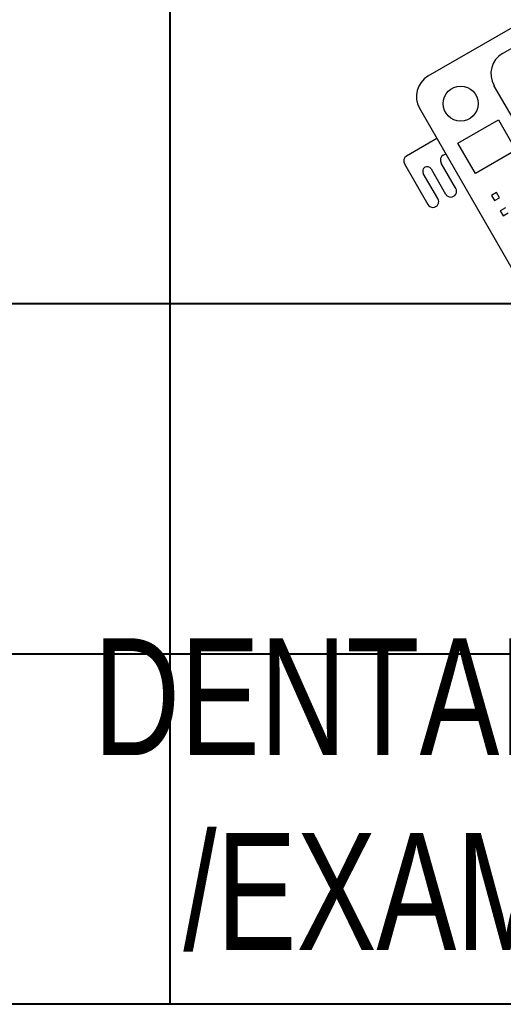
# Model space of a CAD drawing. Extents: x -509638 to 57327, y -29287 to 19916.
# Drawn here: x 26158 to 26986, y 5110 to 6796 of the extents above; entities that cross this region are included whole.
import ezdxf

# ---------------------------------------------------------------- set-up
doc = ezdxf.new("R2010")
doc.units = 0
doc.header["$LTSCALE"] = 0.25
doc.linetypes.add('DASHDOT', pattern=[25.4, 12.7, -6.35, 0, -6.35])
for name, color, linetype, lineweight in [('01-First Floor$0$72_EGR_BASE_TEXT', 252, 'Continuous', 5), ('01-First Floor$0$LOADING', 253, 'Continuous', 5), ('01-First Floor$0$Walls', 251, 'Continuous', 5), ('E-LITE-CLNG-CNDT', 6, 'DASHDOT', 35)]:
    doc.layers.add(name, color=color, linetype=linetype, lineweight=lineweight)
doc.layers.add('01-First Floor$0$FALSE CEILING', color=251, linetype='Continuous')
doc.styles.add('01-First Floor$0$X3G_ENTITY_9EC9', font='swisscl.ttf', dxfattribs={"height": 0.2})

# ---------------------------------------------------------------- blocks, each defined once
blk = doc.blocks.new('01-First Floor$0$D.121.03.06')
at = {"layer": '01-First Floor$0$LOADING'}
for p, q in [((285609.3, 6271.1), (285236.9, 6056.1)), ((285364.5, 6095.1), (285598.3, 6230.1)), ((285434.8, 5893.3), (285349.8, 6040.5)), ((285222.2, 6001.5), (285382.2, 5724.4)), ((285288.1, 5941.5), (285357.4, 5981.5)), ((285357.4, 5981.5), (285387.4, 5929.6)), ((285252.2, 5949.5), (285200.3, 5919.5)), ((285318.1, 5889.6), (285288.1, 5941.5)), ((285263.1, 5921.2), (285267.2, 5923.5)), ((285387.4, 5929.6), (285318.1, 5889.6)), ((285196.6, 5905.9), (285236.6, 5836.6)), ((285284.5, 5864.2), (285259.5, 5907.5)), ((285253.9, 5846.6), (285228.9, 5889.9)), ((285242.1, 5897.5), (285267.1, 5854.2)), ((285354.3, 5856.9), (285345.6, 5851.9)), ((285345.6, 5851.9), (285350.6, 5843.2)), ((285359.3, 5848.2), (285354.3, 5856.9)), ((285350.6, 5843.2), (285359.3, 5848.2)), ((285369.3, 5830.9), (285360.6, 5825.9)), ((285360.6, 5825.9), (285365.6, 5817.2)), ((285365.6, 5817.2), (285374.3, 5822.2))]:
    blk.add_line(p, q, dxfattribs=at)
blk.add_circle((285292.9, 6009.4), 30, dxfattribs=at)
for centre, radius, start, end in [((285384.5, 6060.5), 40, 120, 210), ((285256.9, 6021.5), 40, 120, 210), ((285205.3, 5910.9), 10, 120, 210), ((285268.1, 5912.5), 10, 120, 210), ((285235.5, 5893.7), 7.62, 30, 210), ((285275.8, 5859.2), 10, 210, 30), ((285245.3, 5841.6), 10, 210, 30)]:
    blk.add_arc(centre, radius, start, end, dxfattribs=at)
blk = doc.blocks.new('01-First Floor')
at = {"layer": '01-First Floor$0$FALSE CEILING', "linetype": 'Continuous'}
for p, q in [((26415.6, 5110), (26415.6, 8610)), ((25215.6, 6310), (29215.6, 6310)), ((25215.6, 5710), (29215.6, 5710))]:
    blk.add_line(p, q, dxfattribs=at)
at = {"layer": '01-First Floor$0$FALSE CEILING'}
blk.add_lwpolyline([(25215.6, 8610), (29215.6, 8610), (29215.6, 5110), (25215.6, 5110)], close=True, dxfattribs=at)
at = {"layer": '01-First Floor$0$Walls'}
blk.add_line((29215.6, 5110), (25215.6, 5110), dxfattribs=at)
at = {"layer": '01-First Floor$0$LOADING'}
blk.add_blockref('01-First Floor$0$D.121.03.06', (-258379.8, 642.7, -0.1), dxfattribs=at)
blk.add_blockref('01-First Floor$0$D.121.03.06', (-258379.8, 642.7, -0.1), dxfattribs=at)
at = {"layer": '01-First Floor$0$72_EGR_BASE_TEXT', "insert": (27520.5, 5736.6, 0), "char_height": 200, "width": 3270.33, "attachment_point": 2, "style": '01-First Floor$0$X3G_ENTITY_9EC9'}
blk.add_mtext('DENTAL CONSULTATION /EXAMINATION ROOM', dxfattribs=at)

msp = doc.modelspace()

# ---------------------------------------------------------------- block references
at = {"layer": 'E-LITE-CLNG-CNDT'}
msp.add_blockref('01-First Floor', (0, 0), dxfattribs=at)

doc.saveas('drawing.dxf')
